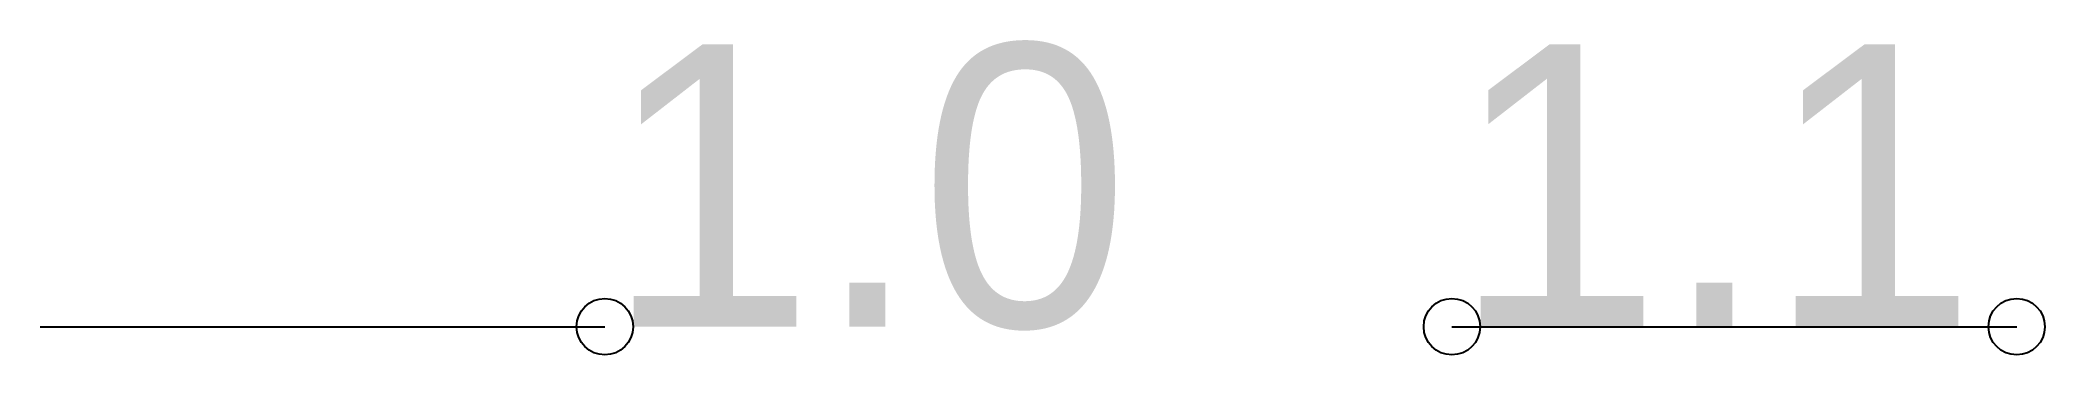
# Model space of a CAD drawing. Header units: millimetres. Extents: x 0 to 7.1, y -0.1 to 1.01.
import ezdxf

# ---------------------------------------------------------------- set-up
doc = ezdxf.new("R2010")
doc.units = ezdxf.units.MM

msp = doc.modelspace()

# ---------------------------------------------------------------- linework, layer by layer
at = {"layer": 'Shots', "color": 1}
for p, q in [((0, 0), (2, 0)), ((5, 0), (7, 0))]:
    msp.add_line(p, q, dxfattribs=at)
for centre in [(2, 0), (5, 0), (7, 0)]:
    msp.add_circle(centre, 0.1, dxfattribs=at)

# ---------------------------------------------------------------- texts
at = {"layer": 'Label'}
for s, p in [('1.0', (2, 0)), ('1.1', (5, 0))]:
    msp.add_text(s, height=1, dxfattribs=at).set_placement(p)

doc.saveas('drawing.dxf')
